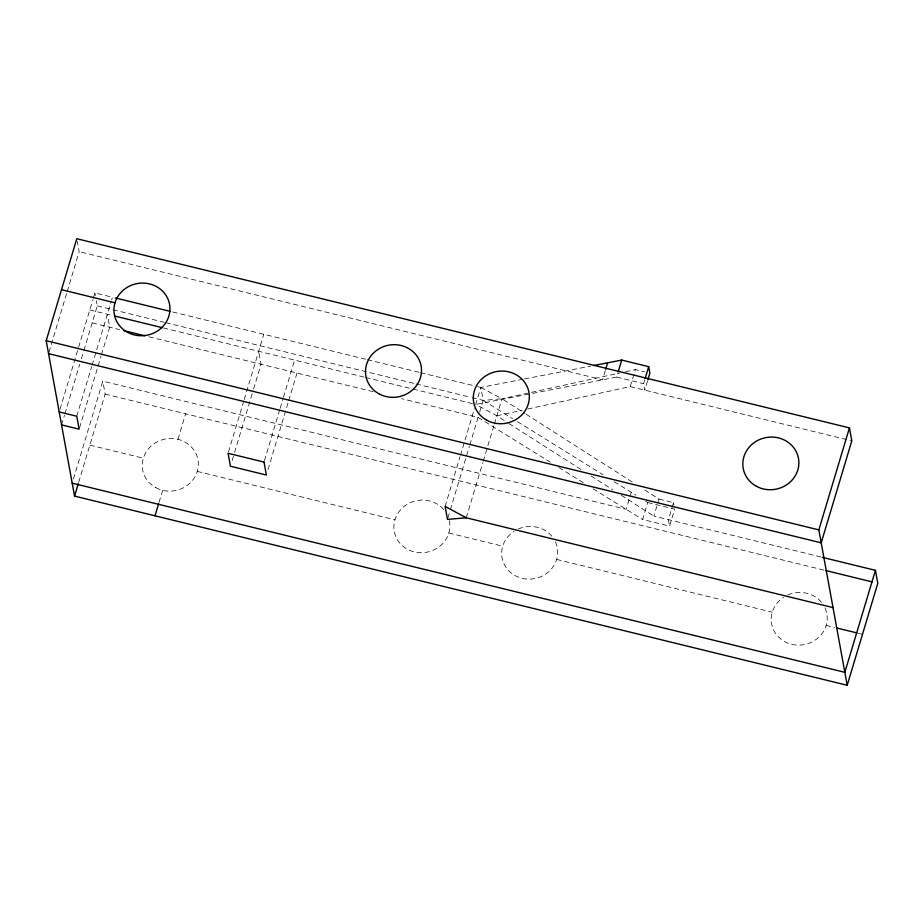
<?xml version="1.0" encoding="UTF-8"?>
<svg xmlns="http://www.w3.org/2000/svg" width="924" height="924" viewBox="0 0 924 924"><rect width="100%" height="100%" fill="white"/><g stroke="black" fill="none" stroke-linecap="round" stroke-linejoin="round"><path stroke-width="0.69" stroke-dasharray="4.62 3.46" d="M48.972 352.287L66.759 293.012M67.175 291.637L79.164 251.663L77.27 241.303M60.025 409.182L92.931 299.48M93.324 298.163L94.895 292.931L112.462 297.239L111.677 299.85M61.561 424.89L64.449 415.234M64.865 413.86L79.753 364.241M81.404 358.72L83.472 351.836M83.888 350.45L97.263 305.89L96.315 300.704M76.761 416.239L91.649 366.62M92.065 365.234L111.296 301.166M79.545 427.812L101.051 356.133M101.455 354.758L109.725 327.188L107.369 314.241M73.435 479.025L102.795 381.162L626.172 509.309L631.277 492.307M78.69 482.328L105.163 394.109L102.795 381.162M159.043 502.39L162.67 490.309M177.962 439.304L185.62 413.813M228.494 451.905L243.797 400.912M244.213 399.526L263.779 334.292M232.097 460.718L234.165 453.834M234.581 452.448L253.188 390.425M253.603 389.05L261.053 364.241L258.685 351.293M264.437 460.706L279.729 409.713M280.145 408.327L283.044 398.683M283.46 397.297L294.617 360.083M268.041 469.519L288.3 401.986M288.715 400.6L296.985 373.03M445.114 506.421L460.002 456.803M460.418 455.428L474.474 408.558M523.1 379.221L480.815 387.433L475.721 404.423L496.869 415.788L507.738 422.73M447.897 517.994L449.965 511.111M450.381 509.725L469.404 446.327M469.808 444.941L478.078 417.382L401.466 398.614M479.648 412.15L483.183 400.381L480.815 387.433L475.225 386.059M466.262 517.787L482.802 462.658M483.217 461.272L493.97 425.444M494.386 424.058L501.963 398.787L530.053 392.642M605.289 370.663L602.54 379.81L79.164 251.663M477.131 404.158L616.631 377.073L617.809 373.157M527.754 409.032L630.249 386.59L635.354 369.6L644.594 371.852M647.516 381L644.767 390.147L643.589 383.679L644.767 379.752M647.724 502.517L674.682 509.124L669.577 526.126L642.63 519.519L647.724 502.517L645.379 501.062M820.882 556.976L653.88 516.089L658.985 499.087L642.076 488.288M658.985 499.087L673.504 502.644L668.399 519.646L669.577 526.126M531.45 392.342L619.912 372.973M625.525 371.748L635.354 369.6M496.869 415.788L522.141 410.256M524.509 378.944L590.736 366.089M472.002 397.643L483.183 400.381L501.963 398.787L524.913 413.455M616.631 377.073L643.589 383.679M630.249 386.59L851.812 440.84M172.719 311.989L365.996 359.321M367.406 359.655L419.207 372.337M420.605 372.684L473.816 385.712M97.263 305.89L164.38 322.314M165.777 322.661L414.668 383.599M416.066 383.945L470.593 397.297M89.801 309.933L111.573 315.269M163.409 327.962L364.275 377.142M365.673 377.477L411.642 388.738M413.028 389.073L472.938 403.742M92.157 322.88L119.543 329.591M148.96 336.798L373.608 391.799M105.163 394.109L824.554 570.247M89.859 445.102L143.359 458.212M197.262 471.402L394.918 519.796M448.821 532.998L502.737 546.199M556.641 559.401L772.256 612.196M826.16 625.386L834.545 627.442M858.304 633.263L862.496 634.291M480.815 387.433L501.963 398.787M483.183 400.381L512.554 418.607M517.452 421.656L603.129 474.832M614.137 481.67L635.978 495.229M478.078 417.382L550.288 462.208M558.858 467.521L583.333 482.721M593.127 488.796L642.63 519.519M526.126 414.218L633.621 482.894M508.939 423.504L581.415 469.796M591.071 475.976L612.82 489.859M621.274 495.264L653.88 516.089M673.504 502.644L673.977 505.232M94.895 292.931L95.368 295.53M555.439 541.88A28.078 26.276 -10.3 0 1 542.33 576.022A28.078 26.276 -10.3 0 1 505.543 566.689A28.078 26.276 -10.3 0 1 513.963 531.346M518.214 529.025A28.078 26.276 -10.3 0 1 552.598 537.133M449.364 520.697A28.078 26.276 -10.3 0 1 417.094 552.448A28.078 26.276 -10.3 0 1 397.817 513.432A28.078 26.276 -10.3 0 1 443.901 509.644M824.97 607.865A28.078 26.276 -10.3 0 1 811.85 642.018A28.078 26.276 -10.3 0 1 775.063 632.674A28.078 26.276 -10.3 0 1 783.483 597.343M787.745 595.021A28.078 26.276 -10.3 0 1 823.677 605.428M155.948 487.733A28.078 26.276 -10.3 0 0 198.325 464.587A28.078 26.276 -10.3 0 0 156.664 442.111A28.078 26.276 -10.3 0 0 155.948 487.733"/><path stroke-width="1.39" d="M822.279 557.322L875.432 570.339L877.8 583.287L847.204 685.285L74.555 496.107L46.2 340.713L76.796 238.715L849.445 427.893L851.812 440.84L821.205 542.838L48.568 353.661M74.555 496.107L78.274 483.702M155.013 515.811L158.639 503.73M605.682 369.346L607.646 362.809M618.202 371.841L621.736 360.071L648.694 366.678L649.872 373.146L647.909 379.695M645.16 378.447L648.694 366.678M847.204 685.285L818.837 529.891L849.445 427.893M875.432 570.339L844.836 672.337L72.188 483.16M593.554 365.546L621.736 360.071M466.262 517.787L447.482 519.38L445.114 506.421L466.262 517.787L833.021 607.588M115.269 297.921L169.912 311.307M61.504 289.709L115.003 302.818M114.368 315.95L162.012 327.616M123.735 330.619L144.756 335.758M46.2 340.713L818.837 529.891M825.952 570.593L872.198 581.912M59.194 411.931L76.761 416.239L79.129 429.186L61.561 424.89M837.34 628.124L856.906 632.917M264.021 462.081L228.078 453.291L230.446 466.239L266.378 475.04L264.021 462.081M379.152 393.924A28.078 26.276 -10.3 0 0 421.529 370.778A28.078 26.276 -10.3 0 0 379.868 348.313A28.078 26.276 -10.3 0 0 379.152 393.924M486.96 420.328A28.078 26.276 -10.3 0 0 529.337 397.181A28.078 26.276 -10.3 0 0 487.676 374.705A28.078 26.276 -10.3 0 0 486.96 420.328M127.593 332.34A28.078 26.276 -10.3 0 0 169.97 309.193A28.078 26.276 -10.3 0 0 128.309 286.717A28.078 26.276 -10.3 0 0 127.593 332.34M756.49 486.324A28.078 26.276 -10.3 0 0 798.867 463.167A28.078 26.276 -10.3 0 0 757.206 440.702A28.078 26.276 -10.3 0 0 756.49 486.324"/></g></svg>
